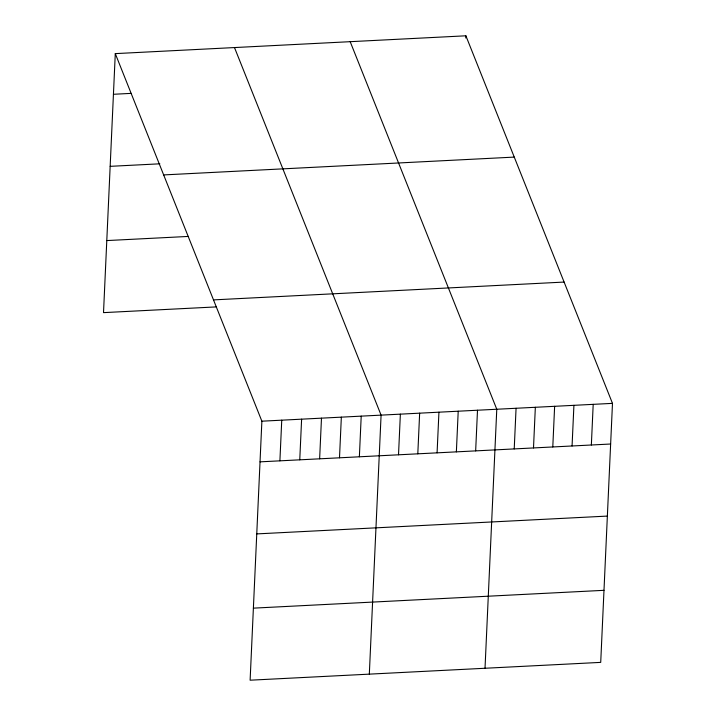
<?xml version="1.0" encoding="UTF-8"?>
<svg xmlns="http://www.w3.org/2000/svg" width="716" height="716" viewBox="0 0 716 716"><rect width="100%" height="100%" fill="white"/><g stroke="black" fill="none" stroke-linecap="round" stroke-linejoin="round"><path stroke-width="1.07" d="M115.285 53.619L261.877 421.187L250.117 680.2L600.715 662.381L612.484 403.368L465.883 35.8L115.285 53.619L103.516 312.632L216.098 306.913M279.902 460.835L281.746 420.176M299.762 459.824L301.615 419.164M319.631 458.813L321.484 418.162M339.5 457.801L341.344 417.151M359.369 456.79L361.213 416.139M369.322 674.141L381.082 415.128L234.49 47.56M398.517 454.803L400.369 414.152M417.804 453.828L419.648 413.168M437.082 452.843L438.935 412.192M465.785 38.002L465.883 35.8M456.369 451.868L458.213 411.208M475.657 450.883L477.5 410.223M485.018 668.261L496.779 409.248L350.187 41.68M514.222 448.923L516.066 408.263M533.501 447.939L535.344 407.288M552.788 446.963L554.632 406.303M572.066 445.978L573.919 405.328M591.353 445.003L593.197 404.343M113.432 94.279L131.091 93.375M110.166 166.336L159.829 163.812M163.66 174.919L514.258 157.099M106.791 240.576L188.469 236.423M213.502 299.888L564.101 282.068M261.877 421.187L612.484 403.368M260.033 461.847L610.632 444.018M256.758 533.903L607.365 516.084M253.392 608.144L603.991 590.324"/></g></svg>
